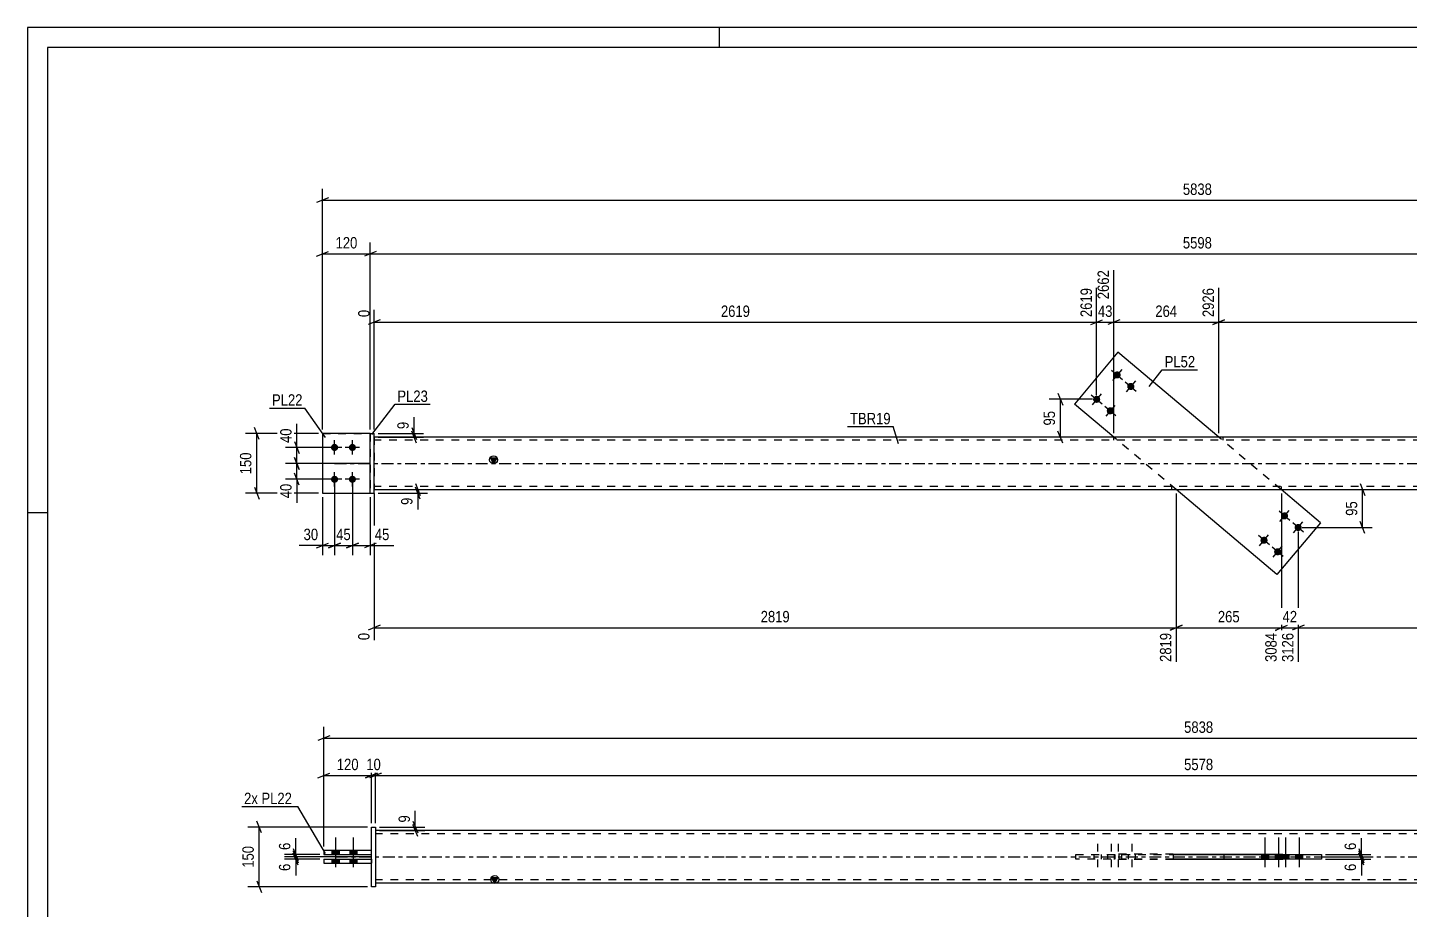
# Model space of a CAD drawing. Header units: millimetres. Extents: x 0 to 594, y 0 to 420.
# Drawn here: x 0 to 347.5, y 198.4 to 420 of the extents above; entities that cross this region are included whole.
import ezdxf

# ---------------------------------------------------------------- set-up
doc = ezdxf.new("R2010")
doc.units = ezdxf.units.MM
doc.linetypes.add('DXK_LINE_DOT2', pattern=[3.9198, 1.9599, -1.9599])
doc.linetypes.add('DXK_LINE_DOT3', pattern=[5.9187, 2.979, -0.9799, 0.9799, -0.9799])
doc.styles.add('Arial Narrow', font='ARIALN.TTF', dxfattribs={"height": 0.2})

# ---------------------------------------------------------------- blocks, each defined once
blk = doc.blocks.new('Unknown-489684574-1163')
at = {"color": 5, "linetype": 'Continuous'}
for p, q in [((594, 420), (0, 420)), ((0, 420), (0, 0)), ((174, 415), (174, 420)), ((589, 415), (5, 415)), ((5, 415), (5, 5)), ((5, 298), (0, 298))]:
    blk.add_line(p, q, dxfattribs=at)
blk = doc.blocks.new('Part-489684574-5062 - 1883')
at = {"color": 2, "linetype": 'Continuous'}
for p, q in [((86.5, 204.06), (86.5, 219.06)), ((86.5, 219.06), (87.5, 219.06)), ((87.5, 219.06), (87.5, 204.06)), ((87.5, 204.06), (86.5, 204.06))]:
    blk.add_line(p, q, dxfattribs=at)
blk = doc.blocks.new('Part-489684574-5060 - 1883')
at = {"color": 2, "linetype": 'Continuous'}
for p, q in [((74.5, 210.96), (74.5, 209.96)), ((74.5, 210.96), (86.5, 210.96)), ((74.5, 209.96), (86.5, 209.96)), ((86.5, 210.96), (86.5, 209.96))]:
    blk.add_line(p, q, dxfattribs=at)
blk = doc.blocks.new('Part-489684574-5061 - 1883')
at = {"color": 2, "linetype": 'Continuous'}
for p, q in [((74.5, 213.16), (74.5, 212.16)), ((86.5, 213.16), (74.5, 213.16)), ((74.5, 212.16), (86.5, 212.16)), ((86.5, 212.16), (86.5, 213.16))]:
    blk.add_line(p, q, dxfattribs=at)
blk = doc.blocks.new('Part-489684574-5063 - 1883')
at = {"color": 7, "linetype": 'DXK_LINE_DOT2'}
for p, q in [((263.6, 210.96), (263.6, 212.16)), ((263.6, 212.16), (288.12, 212.16)), ((274.55, 210.96), (274.55, 212.16)), ((288.12, 210.96), (263.6, 210.96))]:
    blk.add_line(p, q, dxfattribs=at)
at = {"color": 2, "linetype": 'Continuous'}
for p, q in [((288.12, 212.16), (325.45, 212.16)), ((314.5, 210.96), (314.5, 212.16)), ((325.45, 212.16), (325.45, 210.96)), ((325.45, 210.96), (288.12, 210.96))]:
    blk.add_line(p, q, dxfattribs=at)
blk = doc.blocks.new('Part-489684574-5064 - 1883')
at = {"linetype": 'Continuous'}
blk.add_hatch(color=2, dxfattribs=at).paths.add_polyline_path([(117.5, 204.96), (116.7, 206.36), (118.3, 206.36)])
at = {"color": 2, "linetype": 'Continuous'}
for p, q in [((175.5, 218.16), (87.5, 218.16)), ((413.45, 218.16), (175.6, 218.16)), ((288.12, 212.26), (315.66, 212.26)), ((288.12, 212.26), (288.12, 210.86)), ((300.93, 212.26), (300.93, 212.16)), ((315.66, 212.26), (315.66, 212.16)), ((315.66, 210.86), (288.12, 210.86)), ((300.93, 210.86), (300.93, 210.96)), ((315.66, 210.86), (315.66, 210.96)), ((117.5, 204.96), (116.7, 206.36)), ((116.7, 206.36), (118.3, 206.36)), ((118.3, 206.36), (117.5, 204.96)), ((175.5, 204.96), (87.5, 204.96)), ((413.45, 204.96), (175.6, 204.96))]:
    blk.add_line(p, q, dxfattribs=at)
at = {"color": 7, "linetype": 'DXK_LINE_DOT2'}
for p, q in [((87.5, 218.16), (87.5, 204.96)), ((175.5, 217.36), (87.5, 217.36)), ((413.45, 217.36), (175.6, 217.36)), ((273.39, 210.86), (273.39, 212.26)), ((288.12, 212.26), (273.39, 212.26)), ((300.93, 212.26), (300.93, 212.26)), ((300.93, 210.96), (300.93, 212.16)), ((315.66, 212.16), (315.66, 210.96)), ((288.12, 210.86), (273.39, 210.86)), ((175.5, 205.76), (87.5, 205.76)), ((413.45, 205.76), (175.6, 205.76))]:
    blk.add_line(p, q, dxfattribs=at)
at = {"color": 7, "linetype": 'DXK_LINE_DOT3'}
for p, q in [((77.5, 211.56), (175.5, 211.56)), ((175.6, 211.56), (413.45, 211.56))]:
    blk.add_line(p, q, dxfattribs=at)
at = {"color": 2, "linetype": 'Continuous'}
blk.add_circle((117.5, 205.86), 1, dxfattribs=at)
blk = doc.blocks.new('Bolt-489684574-5067 - 1883')
at = {"linetype": 'Continuous'}
for points in [[(76.6, 212.16), (78.4, 212.16), (78.4, 213.16), (76.6, 213.16)], [(76.6, 212.16), (78.4, 212.16), (78.4, 213.16), (76.6, 213.16)], [(81.1, 212.16), (82.9, 212.16), (82.9, 213.16), (81.1, 213.16)], [(81.1, 212.16), (82.9, 212.16), (82.9, 213.16), (81.1, 213.16)], [(76.6, 209.96), (78.4, 209.96), (78.4, 210.96), (76.6, 210.96)], [(76.6, 209.96), (78.4, 209.96), (78.4, 210.96), (76.6, 210.96)], [(81.1, 209.96), (82.9, 209.96), (82.9, 210.96), (81.1, 210.96)], [(81.1, 209.96), (82.9, 209.96), (82.9, 210.96), (81.1, 210.96)]]:
    blk.add_hatch(color=1, dxfattribs=at).paths.add_polyline_path(points)
at = {"color": 1, "linetype": 'Continuous'}
for p, q in [((77.5, 208.96), (77.5, 216.46)), ((77.5, 208.96), (77.5, 216.46)), ((82, 208.96), (82, 216.46)), ((82, 208.96), (82, 216.46)), ((76.6, 212.16), (76.6, 213.16)), ((76.6, 212.16), (76.6, 213.16)), ((78.4, 212.16), (78.4, 213.16)), ((78.4, 212.16), (78.4, 213.16)), ((81.1, 212.16), (81.1, 213.16)), ((81.1, 212.16), (81.1, 213.16)), ((82.9, 212.16), (82.9, 213.16)), ((82.9, 212.16), (82.9, 213.16)), ((76.6, 209.96), (76.6, 210.96)), ((76.6, 209.96), (76.6, 210.96)), ((78.4, 209.96), (78.4, 210.96)), ((78.4, 209.96), (78.4, 210.96)), ((81.1, 209.96), (81.1, 210.96)), ((81.1, 209.96), (81.1, 210.96)), ((82.9, 209.96), (82.9, 210.96)), ((82.9, 209.96), (82.9, 210.96))]:
    blk.add_line(p, q, dxfattribs=at)
blk = doc.blocks.new('Bolt-489684574-5069 - 1883')
at = {"color": 1, "linetype": 'DXK_LINE_DOT2'}
for p, q in [((269.18, 208.96), (269.18, 216.46)), ((272.62, 208.96), (272.62, 216.46)), ((274.33, 208.96), (274.33, 216.46)), ((277.77, 208.96), (277.77, 216.46)), ((268.28, 210.96), (268.28, 212.16)), ((270.08, 210.96), (270.08, 212.16)), ((271.72, 210.96), (271.72, 212.16)), ((273.43, 210.96), (273.43, 212.16)), ((273.52, 210.96), (273.52, 212.16)), ((275.23, 210.96), (275.23, 212.16)), ((276.87, 210.96), (276.87, 212.16)), ((278.67, 210.96), (278.67, 212.16))]:
    blk.add_line(p, q, dxfattribs=at)
blk = doc.blocks.new('Bolt-489684574-5070 - 1883')
at = {"linetype": 'Continuous'}
for points in [[(310.38, 210.96), (312.18, 210.96), (312.18, 212.16), (310.38, 212.16)], [(313.82, 210.96), (315.62, 210.96), (315.62, 212.16), (313.82, 212.16)], [(315.53, 210.96), (317.33, 210.96), (317.33, 212.16), (315.53, 212.16)], [(318.97, 210.96), (320.77, 210.96), (320.77, 212.16), (318.97, 212.16)]]:
    blk.add_hatch(color=1, dxfattribs=at).paths.add_polyline_path(points)
at = {"color": 1, "linetype": 'Continuous'}
for p, q in [((311.28, 208.96), (311.28, 216.46)), ((314.72, 208.96), (314.72, 216.46)), ((316.43, 208.96), (316.43, 216.46)), ((319.87, 208.96), (319.87, 216.46)), ((310.38, 210.96), (310.38, 212.16)), ((312.18, 210.96), (312.18, 212.16)), ((313.82, 210.96), (313.82, 212.16)), ((315.53, 210.96), (315.53, 212.16)), ((315.62, 210.96), (315.62, 212.16)), ((317.33, 210.96), (317.33, 212.16)), ((318.97, 210.96), (318.97, 212.16)), ((320.77, 210.96), (320.77, 212.16))]:
    blk.add_line(p, q, dxfattribs=at)
blk = doc.blocks.new('Part-489684574-5080 - 2114')
at = {"color": 7, "linetype": 'DXK_LINE_DOT2'}
for p, q in [((74.19, 317.97), (74.19, 302.97)), ((74.19, 317.97), (86.19, 317.97)), ((86.19, 317.97), (86.19, 302.97)), ((74.19, 302.97), (86.19, 302.97))]:
    blk.add_line(p, q, dxfattribs=at)
blk = doc.blocks.new('Part-489684574-5081 - 2114')
at = {"color": 2, "linetype": 'Continuous'}
for p, q in [((74.19, 317.97), (74.19, 302.97)), ((86.19, 317.97), (74.19, 317.97)), ((74.19, 302.97), (86.19, 302.97))]:
    blk.add_line(p, q, dxfattribs=at)
at = {"color": 7, "linetype": 'DXK_LINE_DOT2'}
blk.add_line((86.19, 302.97), (86.19, 317.97), dxfattribs=at)
blk = doc.blocks.new('Part-489684574-5082 - 2114')
at = {"color": 2, "linetype": 'Continuous'}
for p, q in [((86.19, 302.97), (86.19, 317.97)), ((86.19, 317.97), (87.19, 317.97)), ((87.19, 302.97), (87.19, 317.97)), ((86.19, 302.97), (87.19, 302.97))]:
    blk.add_line(p, q, dxfattribs=at)
blk = doc.blocks.new('Part-489684574-5083 - 2114')
at = {"color": 2, "linetype": 'Continuous'}
for p, q in [((274.24, 338.39), (263.29, 325.39)), ((299.57, 317.07), (274.24, 338.39)), ((273.17, 317.07), (263.29, 325.39)), ((314.19, 282.54), (288.86, 303.87)), ((325.14, 295.55), (315.25, 303.87)), ((325.14, 295.55), (314.19, 282.54))]:
    blk.add_line(p, q, dxfattribs=at)
at = {"color": 7, "linetype": 'DXK_LINE_DOT2'}
for p, q in [((288.86, 303.87), (273.17, 317.07)), ((315.25, 303.87), (299.57, 317.07))]:
    blk.add_line(p, q, dxfattribs=at)
blk = doc.blocks.new('Part-489684574-5084 - 2114')
at = {"linetype": 'Continuous'}
blk.add_hatch(color=2, dxfattribs=at).paths.add_polyline_path([(117.19, 310.47), (116.39, 311.87), (117.99, 311.87)])
at = {"color": 2, "linetype": 'Continuous'}
for p, q in [((175.19, 317.07), (87.19, 317.07)), ((413.14, 317.07), (175.29, 317.07)), ((117.19, 310.47), (116.39, 311.87)), ((116.39, 311.87), (117.99, 311.87)), ((117.99, 311.87), (117.19, 310.47)), ((87.19, 303.87), (175.19, 303.87)), ((175.29, 303.87), (413.14, 303.87))]:
    blk.add_line(p, q, dxfattribs=at)
at = {"color": 7, "linetype": 'DXK_LINE_DOT2'}
for p, q in [((87.19, 317.07), (87.19, 303.87)), ((175.19, 316.27), (87.19, 316.27)), ((413.14, 316.27), (175.29, 316.27)), ((273.07, 317.07), (273.07, 316.27)), ((300.62, 317.07), (300.62, 316.27)), ((175.19, 304.67), (87.19, 304.67)), ((413.14, 304.67), (175.29, 304.67)), ((287.8, 303.87), (287.8, 304.67)), ((315.35, 303.87), (315.35, 304.67))]:
    blk.add_line(p, q, dxfattribs=at)
at = {"color": 7, "linetype": 'DXK_LINE_DOT3'}
for p, q in [((77.19, 310.47), (175.19, 310.47)), ((175.29, 310.47), (413.14, 310.47))]:
    blk.add_line(p, q, dxfattribs=at)
at = {"color": 2, "linetype": 'Continuous'}
blk.add_circle((117.19, 311.37), 1, dxfattribs=at)
blk = doc.blocks.new('Bolt-489684574-5087 - 2114')
at = {"linetype": 'Continuous'}
for points in [[(77.19, 313.57, -1), (77.19, 315.37, -1)], [(81.69, 313.57, -1), (81.69, 315.37, -1)], [(77.19, 305.57, -1), (77.19, 307.37, -1)], [(81.69, 305.57, -1), (81.69, 307.37, -1)]]:
    blk.add_hatch(color=1, dxfattribs=at).paths.add_polyline_path(points)
at = {"color": 1, "linetype": 'Continuous'}
for p, q in [((77.19, 312.67), (77.19, 316.27)), ((81.69, 312.67), (81.69, 316.27)), ((78.99, 314.47), (75.39, 314.47)), ((83.49, 314.47), (79.89, 314.47)), ((78.99, 306.47), (75.39, 306.47)), ((77.19, 304.67), (77.19, 308.27)), ((83.49, 306.47), (79.89, 306.47)), ((81.69, 304.67), (81.69, 308.27))]:
    blk.add_line(p, q, dxfattribs=at)
blk = doc.blocks.new('Bolt-489684574-5089 - 2114')
at = {"linetype": 'Continuous'}
for points in [[(274.6, 333.39, -1), (273.44, 332.01, -1)], [(278.04, 330.49, -1), (276.88, 329.11, -1)], [(269.45, 327.26, -1), (268.29, 325.89, -1)], [(272.89, 324.37, -1), (271.73, 322.99, -1)]]:
    blk.add_hatch(color=1, dxfattribs=at).paths.add_polyline_path(points)
at = {"color": 1, "linetype": 'Continuous'}
for p, q in [((272.64, 333.86), (275.4, 331.54)), ((275.18, 334.07), (272.86, 331.32)), ((276.08, 330.96), (278.84, 328.64)), ((278.62, 331.18), (276.3, 328.42)), ((267.49, 327.74), (270.24, 325.42)), ((270.03, 327.95), (267.71, 325.2)), ((270.93, 324.84), (273.69, 322.52)), ((273.47, 325.06), (271.15, 322.3))]:
    blk.add_line(p, q, dxfattribs=at)
blk = doc.blocks.new('Bolt-489684574-5090 - 2114')
at = {"linetype": 'Continuous'}
for points in [[(315.54, 296.57, -1), (316.7, 297.95, -1)], [(310.39, 290.45, -1), (311.54, 291.83, -1)], [(318.98, 293.67, -1), (320.14, 295.05, -1)], [(313.83, 287.55, -1), (314.99, 288.93, -1)]]:
    blk.add_hatch(color=1, dxfattribs=at).paths.add_polyline_path(points)
at = {"color": 1, "linetype": 'Continuous'}
for p, q in [((317.49, 296.1), (314.74, 298.42)), ((314.96, 295.88), (317.28, 298.64)), ((320.94, 293.2), (318.18, 295.52)), ((318.4, 292.98), (320.72, 295.74)), ((312.34, 289.98), (309.59, 292.3)), ((309.81, 289.76), (312.12, 292.52)), ((315.78, 287.08), (313.03, 289.4)), ((313.25, 286.86), (315.57, 289.62))]:
    blk.add_line(p, q, dxfattribs=at)
blk = doc.blocks.new('StraightDimension-489684574-1978 - 1883')
at = {"color": 7, "linetype": 'Continuous'}
for p, q in [((87.5, 220.06), (87.5, 234.86)), ((89, 232.61), (86, 231.41)), ((87.5, 232.01), (501.55, 232.01))]:
    blk.add_line(p, q, dxfattribs=at)
at = {"color": 0}
blk.add_wipeout([(298.78, 232.76), (298.78, 236.96), (290.27, 236.96), (290.27, 232.76)], dxfattribs=at)
at = {"color": 3, "style": 'Arial Narrow'}
blk.add_text('5578', height=2.863, dxfattribs=at).set_placement((290.87, 233.36))
blk = doc.blocks.new('StraightDimension-489684574-1937 - 1883')
at = {"color": 7, "linetype": 'Continuous'}
for p, q in [((74.5, 214.16), (74.5, 244.23)), ((76, 241.98), (73, 240.78)), ((74.5, 241.38), (514.55, 241.38))]:
    blk.add_line(p, q, dxfattribs=at)
at = {"color": 0}
blk.add_wipeout([(298.78, 242.13), (298.78, 246.33), (290.27, 246.33), (290.27, 242.13)], dxfattribs=at)
at = {"color": 3, "style": 'Arial Narrow'}
blk.add_text('5838', height=2.863, dxfattribs=at).set_placement((290.87, 242.73))
blk = doc.blocks.new('StraightDimension-489684574-1948 - 1883')
at = {"color": 7, "linetype": 'Continuous'}
for p, q in [((88.5, 219.06), (99.9, 219.06)), ((96.9, 220.56), (98.1, 217.56)), ((98.1, 216.66), (96.9, 219.66)), ((97.5, 218.16), (97.5, 219.06)), ((88.5, 218.16), (99.9, 218.16))]:
    blk.add_line(p, q, dxfattribs=at)
at = {"color": 0}
blk.add_wipeout([(96.75, 222.62), (92.55, 222.62), (92.55, 219.59), (96.75, 219.59)], dxfattribs=at)
at = {"color": 7, "linetype": 'Continuous'}
blk.add_line((97.5, 219.06), (97.5, 223.14), dxfattribs=at)
blk.add_line((97.5, 219.06), (97.5, 223.14), dxfattribs=at)
at = {"color": 3, "style": 'Arial Narrow'}
blk.add_text('9', height=2.86, rotation=90.0002, dxfattribs=at).set_placement((96.15, 220.19))
blk = doc.blocks.new('StraightDimension-489684574-1957 - 1883')
at = {"color": 7, "linetype": 'Continuous'}
for p, q in [((74.5, 214.16), (74.5, 234.86)), ((86.5, 220.06), (86.5, 234.86)), ((73, 231.41), (76, 232.61)), ((74.5, 232.01), (86.5, 232.01)), ((88, 232.61), (85, 231.41))]:
    blk.add_line(p, q, dxfattribs=at)
at = {"color": 0}
blk.add_wipeout([(83.85, 232.76), (83.85, 236.96), (77.16, 236.96), (77.16, 232.76)], dxfattribs=at)
at = {"color": 3, "style": 'Arial Narrow'}
blk.add_text('120', height=2.863, dxfattribs=at).set_placement((77.76, 233.36))
blk = doc.blocks.new('StraightDimension-489684574-1969 - 1883')
at = {"color": 7, "linetype": 'Continuous'}
for p, q in [((86.5, 220.06), (86.5, 234.86)), ((87.5, 220.06), (87.5, 234.86)), ((85, 231.41), (88, 232.61)), ((89, 232.61), (86, 231.41)), ((86.5, 232.01), (87.5, 232.01))]:
    blk.add_line(p, q, dxfattribs=at)
at = {"color": 0}
blk.add_wipeout([(89.43, 232.76), (89.43, 236.96), (84.58, 236.96), (84.58, 232.76)], dxfattribs=at)
at = {"color": 3, "style": 'Arial Narrow'}
blk.add_text('10', height=2.863, dxfattribs=at).set_placement((85.18, 233.36))
blk = doc.blocks.new('StraightDimension-489684574-2015 - 1883')
at = {"color": 7, "linetype": 'Continuous'}
for p, q in [((66.82, 213.06), (68.02, 210.06)), ((68.02, 209.46), (66.82, 212.46)), ((86.5, 211.56), (64.57, 211.56)), ((73.5, 210.96), (64.57, 210.96)), ((67.42, 210.96), (67.42, 211.56))]:
    blk.add_line(p, q, dxfattribs=at)
at = {"color": 0}
blk.add_wipeout([(66.67, 210.44), (62.47, 210.44), (62.47, 207.41), (66.67, 207.41)], dxfattribs=at)
at = {"color": 7, "linetype": 'Continuous'}
blk.add_line((67.42, 210.96), (67.42, 206.89), dxfattribs=at)
blk.add_line((67.42, 210.96), (67.42, 206.89), dxfattribs=at)
at = {"color": 3, "style": 'Arial Narrow'}
blk.add_text('6', height=2.86, rotation=90.0002, dxfattribs=at).set_placement((66.07, 208.01))
blk = doc.blocks.new('StraightDimension-489684574-2028 - 1883')
at = {"color": 7, "linetype": 'Continuous'}
for p, q in [((73.5, 212.16), (64.57, 212.16)), ((66.82, 213.66), (68.02, 210.66)), ((68.02, 210.06), (66.82, 213.06)), ((67.42, 211.56), (67.42, 212.16)), ((86.5, 211.56), (64.57, 211.56))]:
    blk.add_line(p, q, dxfattribs=at)
at = {"color": 0}
blk.add_wipeout([(66.67, 215.72), (62.47, 215.72), (62.47, 212.69), (66.67, 212.69)], dxfattribs=at)
at = {"color": 7, "linetype": 'Continuous'}
blk.add_line((67.42, 212.16), (67.42, 216.24), dxfattribs=at)
blk.add_line((67.42, 212.16), (67.42, 216.24), dxfattribs=at)
at = {"color": 3, "style": 'Arial Narrow'}
blk.add_text('6', height=2.86, rotation=90.0002, dxfattribs=at).set_placement((66.07, 213.29))
blk = doc.blocks.new('StraightDimension-489684574-2069 - 1883')
at = {"color": 7, "linetype": 'Continuous'}
for p, q in [((334.85, 213.06), (336.05, 210.06)), ((336.05, 209.46), (334.85, 212.46)), ((326.45, 211.56), (337.85, 211.56)), ((326.45, 210.96), (337.85, 210.96)), ((335.45, 210.96), (335.45, 211.56))]:
    blk.add_line(p, q, dxfattribs=at)
at = {"color": 0}
blk.add_wipeout([(334.7, 210.44), (330.5, 210.44), (330.5, 207.41), (334.7, 207.41)], dxfattribs=at)
at = {"color": 7, "linetype": 'Continuous'}
blk.add_line((335.45, 210.96), (335.45, 206.89), dxfattribs=at)
blk.add_line((335.45, 210.96), (335.45, 206.89), dxfattribs=at)
at = {"color": 3, "style": 'Arial Narrow'}
blk.add_text('6', height=2.86, rotation=90.0002, dxfattribs=at).set_placement((334.1, 208.01))
blk = doc.blocks.new('StraightDimension-489684574-2073 - 1883')
at = {"color": 7, "linetype": 'Continuous'}
for p, q in [((326.45, 212.16), (337.85, 212.16)), ((334.85, 213.66), (336.05, 210.66)), ((336.05, 210.06), (334.85, 213.06)), ((335.45, 211.56), (335.45, 212.16)), ((326.45, 211.56), (337.85, 211.56))]:
    blk.add_line(p, q, dxfattribs=at)
at = {"color": 0}
blk.add_wipeout([(334.7, 215.72), (330.5, 215.72), (330.5, 212.69), (334.7, 212.69)], dxfattribs=at)
at = {"color": 7, "linetype": 'Continuous'}
blk.add_line((335.45, 212.16), (335.45, 216.24), dxfattribs=at)
blk.add_line((335.45, 212.16), (335.45, 216.24), dxfattribs=at)
at = {"color": 3, "style": 'Arial Narrow'}
blk.add_text('6', height=2.86, rotation=90.0002, dxfattribs=at).set_placement((334.1, 213.29))
blk = doc.blocks.new('StraightDimension-489684574-6137 - 1883')
at = {"color": 7, "linetype": 'Continuous'}
for p, q in [((85.5, 219.06), (55.37, 219.06)), ((58.82, 217.56), (57.62, 220.56)), ((58.22, 204.06), (58.22, 219.06)), ((57.62, 205.56), (58.82, 202.56)), ((85.5, 204.06), (55.37, 204.06))]:
    blk.add_line(p, q, dxfattribs=at)
at = {"color": 0}
blk.add_wipeout([(57.47, 214.91), (53.27, 214.91), (53.27, 208.22), (57.47, 208.22)], dxfattribs=at)
at = {"color": 3, "style": 'Arial Narrow'}
blk.add_text('150', height=2.863, rotation=90.0002, dxfattribs=at).set_placement((56.87, 208.82))
blk = doc.blocks.new('StraightDimension-489684574-2468 - 2114')
at = {"color": 7, "linetype": 'Continuous'}
for p, q in [((74.19, 318.97), (74.19, 379.46)), ((75.69, 377.21), (72.69, 376.01)), ((74.19, 376.61), (514.24, 376.61))]:
    blk.add_line(p, q, dxfattribs=at)
at = {"color": 0}
blk.add_wipeout([(298.47, 377.36), (298.47, 381.56), (289.96, 381.56), (289.96, 377.36)], dxfattribs=at)
at = {"color": 3, "style": 'Arial Narrow'}
blk.add_text('5838', height=2.863, dxfattribs=at).set_placement((290.56, 377.96))
blk = doc.blocks.new('StraightDimension-489684574-2404 - 2114')
at = {"color": 7, "linetype": 'Continuous'}
for p, q in [((259.14, 328.08), (260.34, 325.08)), ((267.87, 326.58), (256.89, 326.58)), ((259.74, 317.07), (259.74, 326.58)), ((265.03, 317.07), (256.89, 317.07)), ((260.34, 315.57), (259.14, 318.57))]:
    blk.add_line(p, q, dxfattribs=at)
at = {"color": 0}
blk.add_wipeout([(258.99, 324.25), (254.79, 324.25), (254.79, 319.39), (258.99, 319.39)], dxfattribs=at)
at = {"color": 3, "style": 'Arial Narrow'}
blk.add_text('95', height=2.863, rotation=90.0002, dxfattribs=at).set_placement((258.39, 319.99))
blk = doc.blocks.new('StraightDimension-489684574-2433 - 2114')
at = {"color": 7, "linetype": 'Continuous'}
for p, q in [((273.17, 318.07), (273.17, 359.06)), ((268.87, 327.58), (268.87, 354.56)), ((267.37, 345.34), (270.37, 346.54)), ((268.87, 345.94), (273.17, 345.94)), ((274.67, 346.54), (271.67, 345.34))]:
    blk.add_line(p, q, dxfattribs=at)
at = {"color": 0}
blk.add_wipeout([(273.45, 346.69), (273.45, 350.89), (268.59, 350.89), (268.59, 346.69)], dxfattribs=at)
at = {"color": 0, "linetype": 'Continuous'}
blk.add_wipeout([(272.57, 359.66), (268.37, 359.66), (268.37, 351.14), (272.57, 351.14)], dxfattribs=at)
at = {"color": 3, "linetype": 'Continuous', "style": 'Arial Narrow'}
blk.add_text('2662', height=2.863, rotation=90.0002, dxfattribs=at).set_placement((271.97, 351.74))
at = {"color": 3, "style": 'Arial Narrow'}
blk.add_text('43', height=2.863, dxfattribs=at).set_placement((269.19, 347.29))
blk = doc.blocks.new('StraightDimension-489684574-2341 - 2114')
at = {"color": 7, "linetype": 'Continuous'}
for p, q in [((87.19, 302.87), (87.19, 266.03)), ((288.86, 302.87), (288.86, 260.55)), ((88.69, 269.76), (85.69, 268.56)), ((87.19, 269.16), (288.86, 269.16)), ((287.36, 268.56), (290.36, 269.76))]:
    blk.add_line(p, q, dxfattribs=at)
at = {"color": 0}
blk.add_wipeout([(192.28, 269.91), (192.28, 274.11), (183.77, 274.11), (183.77, 269.91)], dxfattribs=at)
at = {"color": 0, "linetype": 'Continuous'}
for points in [[(86.59, 268.46), (82.39, 268.46), (82.39, 265.43), (86.59, 265.43)], [(288.26, 268.46), (284.06, 268.46), (284.06, 259.95), (288.26, 259.95)]]:
    blk.add_wipeout(points, dxfattribs=at)
at = {"color": 3, "style": 'Arial Narrow'}
blk.add_text('2819', height=2.863, dxfattribs=at).set_placement((184.37, 270.51))
at = {"color": 3, "linetype": 'Continuous', "style": 'Arial Narrow'}
for s, height, p in [('0', 2.86, (85.99, 266.03)), ('2819', 2.863, (287.66, 260.55))]:
    blk.add_text(s, height=height, rotation=90.0002, dxfattribs=at).set_placement(p)
blk = doc.blocks.new('StraightDimension-489684574-2281 - 2114')
at = {"color": 7, "linetype": 'Continuous'}
for p, q in [((77.19, 305.47), (77.19, 287.43)), ((81.69, 305.47), (81.69, 287.43)), ((75.69, 289.23), (78.69, 290.43)), ((77.19, 289.83), (81.69, 289.83)), ((83.19, 290.43), (80.19, 289.23))]:
    blk.add_line(p, q, dxfattribs=at)
at = {"color": 0}
blk.add_wipeout([(81.87, 290.58), (81.87, 294.78), (77.01, 294.78), (77.01, 290.58)], dxfattribs=at)
at = {"color": 3, "style": 'Arial Narrow'}
blk.add_text('45', height=2.863, dxfattribs=at).set_placement((77.61, 291.18))
blk = doc.blocks.new('StraightDimension-489684574-2421 - 2114')
at = {"color": 7, "linetype": 'Continuous'}
for p, q in [((299.57, 318.07), (299.57, 354.56)), ((501.24, 318.97), (501.24, 354.56)), ((301.07, 346.54), (298.07, 345.34)), ((299.57, 345.94), (501.24, 345.94)), ((499.74, 345.34), (502.74, 346.54))]:
    blk.add_line(p, q, dxfattribs=at)
at = {"color": 0, "linetype": 'Continuous'}
blk.add_wipeout([(500.64, 355.16), (496.44, 355.16), (496.44, 346.64), (500.64, 346.64)], dxfattribs=at)
at = {"color": 0}
blk.add_wipeout([(404.66, 346.69), (404.66, 350.89), (396.15, 350.89), (396.15, 346.69)], dxfattribs=at)
at = {"color": 3, "linetype": 'Continuous', "style": 'Arial Narrow'}
blk.add_text('5578', height=2.863, rotation=90.0002, dxfattribs=at).set_placement((500.04, 347.24))
at = {"color": 3, "style": 'Arial Narrow'}
blk.add_text('2651', height=2.863, dxfattribs=at).set_placement((396.75, 347.29))
blk = doc.blocks.new('StraightDimension-489684574-2357 - 2114')
at = {"color": 7, "linetype": 'Continuous'}
for p, q in [((501.24, 301.97), (501.24, 260.55)), ((319.56, 293.36), (319.56, 260.55)), ((321.06, 269.76), (318.06, 268.56)), ((319.56, 269.16), (501.24, 269.16)), ((499.74, 268.56), (502.74, 269.76))]:
    blk.add_line(p, q, dxfattribs=at)
at = {"color": 0}
blk.add_wipeout([(414.65, 269.91), (414.65, 274.11), (406.14, 274.11), (406.14, 269.91)], dxfattribs=at)
at = {"color": 0, "linetype": 'Continuous'}
blk.add_wipeout([(500.64, 268.46), (496.44, 268.46), (496.44, 259.95), (500.64, 259.95)], dxfattribs=at)
at = {"color": 3, "style": 'Arial Narrow'}
blk.add_text('2451', height=2.863, dxfattribs=at).set_placement((406.74, 270.51))
at = {"color": 3, "linetype": 'Continuous', "style": 'Arial Narrow'}
blk.add_text('5578', height=2.863, rotation=90.0002, dxfattribs=at).set_placement((500.04, 260.55))
blk = doc.blocks.new('StraightDimension-489684574-6117 - 2114')
at = {"color": 7, "linetype": 'Continuous'}
for p, q in [((73.19, 317.97), (54.77, 317.97)), ((58.22, 316.47), (57.02, 319.47)), ((57.62, 302.97), (57.62, 317.97)), ((73.19, 302.97), (54.77, 302.97)), ((57.02, 304.47), (58.22, 301.47))]:
    blk.add_line(p, q, dxfattribs=at)
at = {"color": 0}
blk.add_wipeout([(56.87, 313.81), (52.67, 313.81), (52.67, 307.13), (56.87, 307.13)], dxfattribs=at)
at = {"color": 3, "style": 'Arial Narrow'}
blk.add_text('150', height=2.863, rotation=90.0002, dxfattribs=at).set_placement((56.27, 307.73))
blk = doc.blocks.new('StraightDimension-489684574-2447 - 2114')
at = {"color": 7, "linetype": 'Continuous'}
for p, q in [((273.17, 318.07), (273.17, 359.06)), ((299.57, 318.07), (299.57, 354.56)), ((274.67, 346.54), (271.67, 345.34)), ((273.17, 345.94), (299.57, 345.94)), ((298.07, 345.34), (301.07, 346.54))]:
    blk.add_line(p, q, dxfattribs=at)
at = {"color": 0, "linetype": 'Continuous'}
blk.add_wipeout([(298.97, 355.16), (294.77, 355.16), (294.77, 346.64), (298.97, 346.64)], dxfattribs=at)
at = {"color": 0}
blk.add_wipeout([(289.72, 346.69), (289.72, 350.89), (283.03, 350.89), (283.03, 346.69)], dxfattribs=at)
at = {"color": 3, "linetype": 'Continuous', "style": 'Arial Narrow'}
blk.add_text('2926', height=2.863, rotation=90.0002, dxfattribs=at).set_placement((298.37, 347.24))
at = {"color": 3, "style": 'Arial Narrow'}
blk.add_text('264', height=2.863, dxfattribs=at).set_placement((283.63, 347.29))
blk = doc.blocks.new('StraightDimension-489684574-2510 - 2114')
at = {"color": 7, "linetype": 'Continuous'}
for p, q in [((86.19, 318.97), (86.19, 365.99)), ((87.69, 363.74), (84.69, 362.54)), ((86.19, 363.14), (502.24, 363.14))]:
    blk.add_line(p, q, dxfattribs=at)
at = {"color": 0}
blk.add_wipeout([(298.47, 363.89), (298.47, 368.09), (289.96, 368.09), (289.96, 363.89)], dxfattribs=at)
at = {"color": 3, "style": 'Arial Narrow'}
blk.add_text('5598', height=2.863, dxfattribs=at).set_placement((290.56, 364.49))
blk = doc.blocks.new('StraightDimension-489684574-2365 - 2114')
at = {"color": 7, "linetype": 'Continuous'}
for p, q in [((288.86, 302.87), (288.86, 260.55)), ((315.35, 302.87), (315.35, 260.55)), ((290.36, 269.76), (287.36, 268.56)), ((288.86, 269.16), (315.35, 269.16)), ((313.85, 268.56), (316.85, 269.76))]:
    blk.add_line(p, q, dxfattribs=at)
at = {"color": 0}
blk.add_wipeout([(305.45, 269.91), (305.45, 274.11), (298.76, 274.11), (298.76, 269.91)], dxfattribs=at)
at = {"color": 0, "linetype": 'Continuous'}
blk.add_wipeout([(314.75, 268.46), (310.55, 268.46), (310.55, 259.95), (314.75, 259.95)], dxfattribs=at)
at = {"color": 3, "style": 'Arial Narrow'}
blk.add_text('265', height=2.863, dxfattribs=at).set_placement((299.36, 270.51))
at = {"color": 3, "linetype": 'Continuous', "style": 'Arial Narrow'}
blk.add_text('3084', height=2.863, rotation=90.0002, dxfattribs=at).set_placement((314.15, 260.55))
blk = doc.blocks.new('StraightDimension-489684574-2294 - 2114')
at = {"color": 7, "linetype": 'Continuous'}
for p, q in [((81.69, 305.47), (81.69, 287.43)), ((86.19, 301.97), (86.19, 287.43)), ((80.19, 289.23), (83.19, 290.43)), ((81.69, 289.83), (86.19, 289.83)), ((87.69, 290.43), (84.69, 289.23))]:
    blk.add_line(p, q, dxfattribs=at)
at = {"color": 0}
blk.add_wipeout([(91.57, 290.58), (91.57, 294.78), (86.72, 294.78), (86.72, 290.58)], dxfattribs=at)
at = {"color": 7, "linetype": 'Continuous'}
blk.add_line((86.19, 289.83), (92.1, 289.83), dxfattribs=at)
blk.add_line((86.19, 289.83), (92.1, 289.83), dxfattribs=at)
at = {"color": 3, "style": 'Arial Narrow'}
blk.add_text('45', height=2.863, dxfattribs=at).set_placement((87.32, 291.18))
blk = doc.blocks.new('StraightDimension-489684574-2574 - 2114')
at = {"color": 7, "linetype": 'Continuous'}
for p, q in [((329.19, 303.87), (338.16, 303.87)), ((335.16, 305.37), (336.36, 302.37)), ((335.76, 294.36), (335.76, 303.87)), ((336.36, 292.86), (335.16, 295.86)), ((320.56, 294.36), (338.16, 294.36))]:
    blk.add_line(p, q, dxfattribs=at)
at = {"color": 0}
blk.add_wipeout([(335.01, 301.54), (330.81, 301.54), (330.81, 296.69), (335.01, 296.69)], dxfattribs=at)
at = {"color": 3, "style": 'Arial Narrow'}
blk.add_text('95', height=2.863, rotation=90.0002, dxfattribs=at).set_placement((334.41, 297.29))
blk = doc.blocks.new('StraightDimension-489684574-2180 - 2114')
at = {"color": 7, "linetype": 'Continuous'}
for p, q in [((76.19, 314.47), (64.88, 314.47)), ((67.13, 315.97), (68.33, 312.97)), ((67.73, 310.47), (67.73, 314.47)), ((86.19, 310.47), (64.88, 310.47)), ((68.33, 308.97), (67.13, 311.97))]:
    blk.add_line(p, q, dxfattribs=at)
at = {"color": 0}
blk.add_wipeout([(66.98, 319.85), (62.78, 319.85), (62.78, 314.99), (66.98, 314.99)], dxfattribs=at)
at = {"color": 7, "linetype": 'Continuous'}
blk.add_line((67.73, 314.47), (67.73, 320.38), dxfattribs=at)
blk.add_line((67.73, 314.47), (67.73, 320.38), dxfattribs=at)
at = {"color": 3, "style": 'Arial Narrow'}
blk.add_text('40', height=2.863, rotation=90.0002, dxfattribs=at).set_placement((66.38, 315.59))
blk = doc.blocks.new('StraightDimension-489684574-2193 - 2114')
at = {"color": 7, "linetype": 'Continuous'}
for p, q in [((86.19, 310.47), (64.88, 310.47)), ((67.13, 311.97), (68.33, 308.97)), ((67.73, 306.47), (67.73, 310.47)), ((76.19, 306.47), (64.88, 306.47)), ((68.33, 304.97), (67.13, 307.97))]:
    blk.add_line(p, q, dxfattribs=at)
at = {"color": 0}
blk.add_wipeout([(66.98, 305.94), (62.78, 305.94), (62.78, 301.09), (66.98, 301.09)], dxfattribs=at)
at = {"color": 7, "linetype": 'Continuous'}
blk.add_line((67.73, 306.47), (67.73, 300.56), dxfattribs=at)
blk.add_line((67.73, 306.47), (67.73, 300.56), dxfattribs=at)
at = {"color": 3, "style": 'Arial Narrow'}
blk.add_text('40', height=2.863, rotation=90.0002, dxfattribs=at).set_placement((66.38, 301.69))
blk = doc.blocks.new('StraightDimension-489684574-2558 - 2114')
at = {"color": 7, "linetype": 'Continuous'}
for p, q in [((88.19, 303.87), (100.54, 303.87)), ((88.19, 302.97), (100.54, 302.97)), ((97.54, 305.37), (98.74, 302.37)), ((98.74, 301.47), (97.54, 304.47)), ((98.14, 302.97), (98.14, 303.87))]:
    blk.add_line(p, q, dxfattribs=at)
at = {"color": 0}
blk.add_wipeout([(97.39, 302.44), (93.19, 302.44), (93.19, 299.42), (97.39, 299.42)], dxfattribs=at)
at = {"color": 7, "linetype": 'Continuous'}
blk.add_line((98.14, 302.97), (98.14, 298.89), dxfattribs=at)
blk.add_line((98.14, 302.97), (98.14, 298.89), dxfattribs=at)
at = {"color": 3, "style": 'Arial Narrow'}
blk.add_text('9', height=2.86, rotation=90.0002, dxfattribs=at).set_placement((96.79, 300.02))
blk = doc.blocks.new('StraightDimension-489684574-2265 - 2114')
at = {"color": 7, "linetype": 'Continuous'}
for p, q in [((77.19, 305.47), (77.19, 287.43)), ((74.19, 301.97), (74.19, 287.43)), ((72.69, 289.23), (75.69, 290.43)), ((74.19, 289.83), (77.19, 289.83)), ((78.69, 290.43), (75.69, 289.23))]:
    blk.add_line(p, q, dxfattribs=at)
at = {"color": 0}
blk.add_wipeout([(73.67, 290.58), (73.67, 294.78), (68.81, 294.78), (68.81, 290.58)], dxfattribs=at)
at = {"color": 7, "linetype": 'Continuous'}
blk.add_line((74.19, 289.83), (68.29, 289.83), dxfattribs=at)
blk.add_line((74.19, 289.83), (68.29, 289.83), dxfattribs=at)
at = {"color": 3, "style": 'Arial Narrow'}
blk.add_text('30', height=2.863, dxfattribs=at).set_placement((69.41, 291.18))
blk = doc.blocks.new('StraightDimension-489684574-2387 - 2114')
at = {"color": 7, "linetype": 'Continuous'}
for p, q in [((315.35, 302.87), (315.35, 260.55)), ((319.56, 293.36), (319.56, 260.55)), ((313.85, 268.56), (316.85, 269.76)), ((315.35, 269.16), (319.56, 269.16)), ((321.06, 269.76), (318.06, 268.56))]:
    blk.add_line(p, q, dxfattribs=at)
at = {"color": 0}
blk.add_wipeout([(319.88, 269.91), (319.88, 274.11), (315.03, 274.11), (315.03, 269.91)], dxfattribs=at)
at = {"color": 3, "style": 'Arial Narrow'}
blk.add_text('42', height=2.863, dxfattribs=at).set_placement((315.63, 270.51))
at = {"color": 0, "linetype": 'Continuous'}
blk.add_wipeout([(318.96, 268.46), (314.76, 268.46), (314.76, 259.95), (318.96, 259.95)], dxfattribs=at)
at = {"color": 3, "linetype": 'Continuous', "style": 'Arial Narrow'}
blk.add_text('3126', height=2.863, rotation=90.0002, dxfattribs=at).set_placement((318.36, 260.55))
blk = doc.blocks.new('StraightDimension-489684574-2415 - 2114')
at = {"color": 7, "linetype": 'Continuous'}
for p, q in [((268.87, 327.58), (268.87, 354.56)), ((87.19, 318.97), (87.19, 349.07)), ((88.69, 346.54), (85.69, 345.34)), ((87.19, 345.94), (268.87, 345.94)), ((267.37, 345.34), (270.37, 346.54))]:
    blk.add_line(p, q, dxfattribs=at)
at = {"color": 0, "linetype": 'Continuous'}
for points in [[(268.27, 355.16), (264.07, 355.16), (264.07, 346.64), (268.27, 346.64)], [(86.59, 349.67), (82.39, 349.67), (82.39, 346.64), (86.59, 346.64)]]:
    blk.add_wipeout(points, dxfattribs=at)
at = {"color": 0}
blk.add_wipeout([(182.29, 346.69), (182.29, 350.89), (173.77, 350.89), (173.77, 346.69)], dxfattribs=at)
at = {"color": 3, "linetype": 'Continuous', "style": 'Arial Narrow'}
for s, height, p in [('2619', 2.863, (267.67, 347.24)), ('0', 2.86, (85.99, 347.24))]:
    blk.add_text(s, height=height, rotation=90.0002, dxfattribs=at).set_placement(p)
at = {"color": 3, "style": 'Arial Narrow'}
blk.add_text('2619', height=2.863, dxfattribs=at).set_placement((174.37, 347.29))
blk = doc.blocks.new('StraightDimension-489684574-2488 - 2114')
at = {"color": 7, "linetype": 'Continuous'}
for p, q in [((74.19, 318.97), (74.19, 365.99)), ((86.19, 318.97), (86.19, 365.99)), ((72.69, 362.54), (75.69, 363.74)), ((74.19, 363.14), (86.19, 363.14)), ((87.69, 363.74), (84.69, 362.54))]:
    blk.add_line(p, q, dxfattribs=at)
at = {"color": 0}
blk.add_wipeout([(83.53, 363.89), (83.53, 368.09), (76.85, 368.09), (76.85, 363.89)], dxfattribs=at)
at = {"color": 3, "style": 'Arial Narrow'}
blk.add_text('120', height=2.863, dxfattribs=at).set_placement((77.45, 364.49))
blk = doc.blocks.new('StraightDimension-489684574-2567 - 2114')
at = {"color": 7, "linetype": 'Continuous'}
for p, q in [((88.19, 317.97), (99.59, 317.97)), ((88.19, 317.07), (99.59, 317.07)), ((96.59, 319.47), (97.79, 316.47)), ((97.79, 315.57), (96.59, 318.57)), ((97.19, 317.07), (97.19, 317.97))]:
    blk.add_line(p, q, dxfattribs=at)
at = {"color": 0}
blk.add_wipeout([(96.44, 321.52), (92.24, 321.52), (92.24, 318.49), (96.44, 318.49)], dxfattribs=at)
at = {"color": 7, "linetype": 'Continuous'}
blk.add_line((97.19, 317.97), (97.19, 322.05), dxfattribs=at)
blk.add_line((97.19, 317.97), (97.19, 322.05), dxfattribs=at)
at = {"color": 3, "style": 'Arial Narrow'}
blk.add_text('9', height=2.86, rotation=90.0002, dxfattribs=at).set_placement((95.84, 319.09))
blk = doc.blocks.new('MarkSet-489684574-6106 - 1883')
at = {"color": 0}
blk.add_wipeout([(57.91, 224.82), (57.91, 227.82), (54.44, 227.82), (54.44, 224.82)], dxfattribs=at)
blk.add_wipeout([(57.91, 224.82), (57.91, 227.82), (54.44, 227.82), (54.44, 224.82)], dxfattribs=at)
blk.add_wipeout([(66.48, 224.82), (66.48, 227.82), (58.81, 227.82), (58.81, 224.82)], dxfattribs=at)
blk.add_wipeout([(66.48, 224.82), (66.48, 227.82), (58.81, 227.82), (58.81, 224.82)], dxfattribs=at)
at = {"color": 30, "linetype": 'Continuous'}
for p in [(53.84, 224.22), (74.91, 212.43)]:
    blk.add_line(p, (67.98, 224.22), dxfattribs=at)
at = {"color": 3, "style": 'Arial Narrow'}
for s, p in [('2x', (54.44, 224.82)), ('PL22', (58.81, 224.82))]:
    blk.add_text(s, height=2.863, dxfattribs=at).set_placement(p)
blk = doc.blocks.new('Mark-489684574-6009 - 2114')
at = {"color": 0}
blk.add_wipeout([(69.13, 324.97), (69.13, 327.97), (61.46, 327.97), (61.46, 324.97)], dxfattribs=at)
blk.add_wipeout([(69.13, 324.97), (69.13, 327.97), (61.46, 327.97), (61.46, 324.97)], dxfattribs=at)
at = {"color": 30, "linetype": 'Continuous'}
for p in [(60.86, 324.37), (74.91, 317.01)]:
    blk.add_line(p, (69.73, 324.37), dxfattribs=at)
at = {"color": 3, "style": 'Arial Narrow'}
blk.add_text('PL22', height=2.863, dxfattribs=at).set_placement((61.46, 324.97))
blk = doc.blocks.new('Mark-489684574-6012 - 2114')
at = {"color": 0}
blk.add_wipeout([(293.66, 334.6), (293.66, 337.6), (285.98, 337.6), (285.98, 334.6)], dxfattribs=at)
blk.add_wipeout([(293.66, 334.6), (293.66, 337.6), (285.98, 337.6), (285.98, 334.6)], dxfattribs=at)
at = {"color": 30, "linetype": 'Continuous'}
for p, q in [((282.12, 329.82), (285.38, 334)), ((285.38, 334), (294.26, 334))]:
    blk.add_line(p, q, dxfattribs=at)
at = {"color": 3, "style": 'Arial Narrow'}
blk.add_text('PL52', height=2.863, dxfattribs=at).set_placement((285.98, 334.6))
blk = doc.blocks.new('Mark-489684574-6015 - 2114')
at = {"color": 0}
blk.add_wipeout([(217.06, 320.3), (217.06, 323.3), (206.84, 323.3), (206.84, 320.3)], dxfattribs=at)
blk.add_wipeout([(217.06, 320.3), (217.06, 323.3), (206.84, 323.3), (206.84, 320.3)], dxfattribs=at)
at = {"color": 30, "linetype": 'Continuous'}
for p in [(206.24, 319.7), (219.04, 315.4)]:
    blk.add_line(p, (217.66, 319.7), dxfattribs=at)
at = {"color": 3, "style": 'Arial Narrow'}
blk.add_text('TBR19', height=2.863, dxfattribs=at).set_placement((206.84, 320.3))
blk = doc.blocks.new('Mark-489684574-6055 - 2114')
at = {"color": 0}
blk.add_wipeout([(100.67, 325.92), (100.67, 328.92), (93, 328.92), (93, 325.92)], dxfattribs=at)
blk.add_wipeout([(100.67, 325.92), (100.67, 328.92), (93, 328.92), (93, 325.92)], dxfattribs=at)
at = {"color": 30, "linetype": 'Continuous'}
for p, q in [((86.59, 317.69), (92.4, 325.32)), ((92.4, 325.32), (101.27, 325.32))]:
    blk.add_line(p, q, dxfattribs=at)
at = {"color": 3, "style": 'Arial Narrow'}
blk.add_text('PL23', height=2.863, dxfattribs=at).set_placement((93, 325.92))

msp = doc.modelspace()

# ---------------------------------------------------------------- block references
for name in ['Unknown-489684574-1163', 'Part-489684574-5083 - 2114', 'Bolt-489684574-5089 - 2114', 'Part-489684574-5080 - 2114', 'Part-489684574-5081 - 2114', 'Bolt-489684574-5087 - 2114', 'Part-489684574-5084 - 2114', 'Part-489684574-5082 - 2114', 'Bolt-489684574-5090 - 2114', 'Part-489684574-5062 - 1883', 'Bolt-489684574-5067 - 1883', 'Part-489684574-5064 - 1883', 'Bolt-489684574-5069 - 1883', 'Bolt-489684574-5070 - 1883', 'Part-489684574-5061 - 1883', 'Part-489684574-5063 - 1883', 'Part-489684574-5060 - 1883']:
    msp.add_blockref(name, (0, 0))

# ---------------------------------------------------------------- next in the draw order: block references
for name in ['StraightDimension-489684574-2468 - 2114', 'StraightDimension-489684574-2341 - 2114', 'StraightDimension-489684574-2357 - 2114', 'StraightDimension-489684574-1978 - 1883']:
    msp.add_blockref(name, (0, 0))

# ---------------------------------------------------------------- next in the draw order: block references
for name in ['StraightDimension-489684574-2421 - 2114', 'StraightDimension-489684574-2404 - 2114', 'StraightDimension-489684574-6117 - 2114', 'StraightDimension-489684574-2281 - 2114', 'StraightDimension-489684574-2365 - 2114', 'StraightDimension-489684574-2574 - 2114', 'StraightDimension-489684574-1937 - 1883']:
    msp.add_blockref(name, (0, 0))

# ---------------------------------------------------------------- next in the draw order: block references
for name in ['StraightDimension-489684574-2433 - 2114', 'StraightDimension-489684574-2294 - 2114', 'StraightDimension-489684574-2387 - 2114', 'StraightDimension-489684574-1948 - 1883', 'StraightDimension-489684574-2069 - 1883']:
    msp.add_blockref(name, (0, 0))

# ---------------------------------------------------------------- next in the draw order: block references
for name in ['StraightDimension-489684574-2447 - 2114', 'StraightDimension-489684574-2558 - 2114', 'StraightDimension-489684574-1957 - 1883', 'StraightDimension-489684574-2073 - 1883']:
    msp.add_blockref(name, (0, 0))

# ---------------------------------------------------------------- next in the draw order: block references
for name in ['StraightDimension-489684574-2510 - 2114', 'StraightDimension-489684574-1969 - 1883', 'StraightDimension-489684574-2015 - 1883']:
    msp.add_blockref(name, (0, 0))

# ---------------------------------------------------------------- next in the draw order: block references
for name in ['Mark-489684574-6012 - 2114', 'StraightDimension-489684574-2180 - 2114', 'StraightDimension-489684574-2028 - 1883']:
    msp.add_blockref(name, (0, 0))

# ---------------------------------------------------------------- next in the draw order: block references
for name in ['StraightDimension-489684574-2415 - 2114', 'StraightDimension-489684574-2193 - 2114', 'StraightDimension-489684574-6137 - 1883']:
    msp.add_blockref(name, (0, 0))

# ---------------------------------------------------------------- next in the draw order: block references
for name in ['StraightDimension-489684574-2488 - 2114', 'Mark-489684574-6015 - 2114', 'StraightDimension-489684574-2265 - 2114', 'MarkSet-489684574-6106 - 1883']:
    msp.add_blockref(name, (0, 0))

# ---------------------------------------------------------------- next in the draw order: block references
for name in ['Mark-489684574-6009 - 2114', 'StraightDimension-489684574-2567 - 2114']:
    msp.add_blockref(name, (0, 0))

# ---------------------------------------------------------------- next in the draw order: block references
msp.add_blockref('Mark-489684574-6055 - 2114', (0, 0))

doc.saveas('drawing.dxf')
